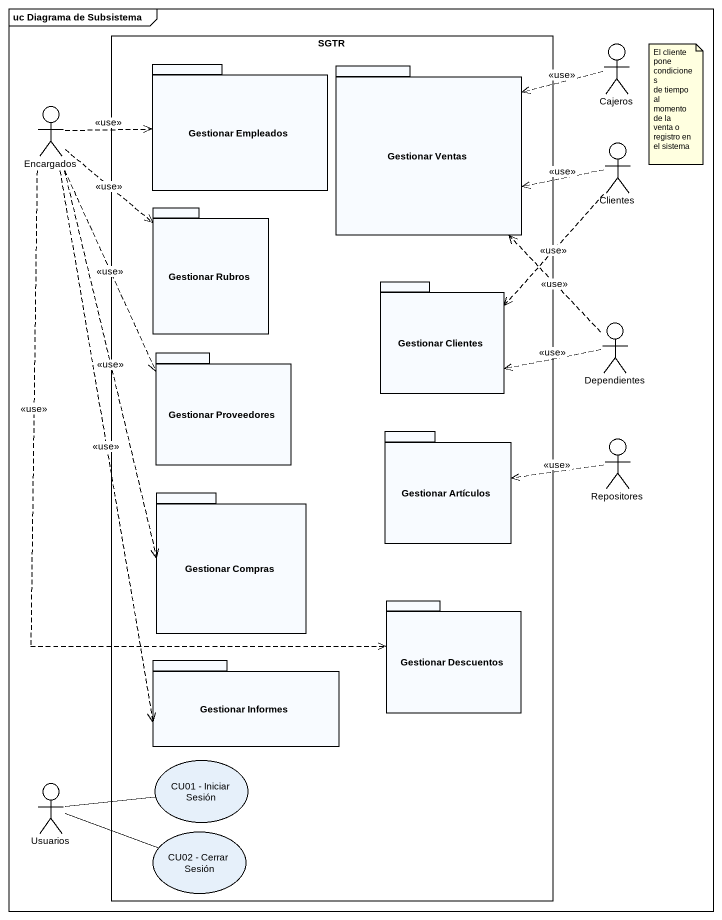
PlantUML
@startuml
mainframe uc Diagrama de Subsistema
rectangle SGTR {
  package "Gestionar Empleados" as Gestionar_Empleados {
  }
  package "Gestionar Ventas" as Gestionar_Ventas {
  }
  package "Gestionar Rubros" as Gestionar_Rubros {
  }
  package "Gestionar Clientes" as Gestionar_Clientes {
  }
  package "Gestionar Proveedores" as Gestionar_Proveedores {
  }
  package "Gestionar Artículos" as Gestionar_Artículos {
  }
  package "Gestionar Compras" as Gestionar_Compras {
  }
  package "Gestionar Descuentos" as Gestionar_Descuentos {
  }
  package "Gestionar Informes" as Gestionar_Informes {
  }
  usecase "CU01 - Iniciar Sesión" as CU01_Iniciar_Sesión
  usecase "CU02 - Cerrar Sesión" as CU02_Cerrar_Sesión
}
actor Cajeros
actor Encargados
actor Clientes
actor Dependientes
actor Repositores
actor Usuarios
Cajeros .left.> Gestionar_Ventas : <<use>>
Encargados .right.> Gestionar_Empleados : <<use>>
Encargados ..> Gestionar_Rubros : <<use>>
Encargados ..> Gestionar_Proveedores : <<use>>
Encargados ..> Gestionar_Compras : <<use>>
Encargados ..> Gestionar_Descuentos : <<use>>
Encargados ..> Gestionar_Informes : <<use>>
Clientes .left.> Gestionar_Ventas : <<use>>
Clientes ..> Gestionar_Clientes : <<use>>
Dependientes .up.> Gestionar_Ventas : <<use>>
Dependientes .left.> Gestionar_Clientes : <<use>>
Repositores .left.> Gestionar_Artículos : <<use>>
Usuarios -right- CU01_Iniciar_Sesión
Usuarios -right- CU02_Cerrar_Sesión
note as N1
  El cliente pone condiciones
  de tiempo al momento de la
  venta o registro en el sistema
end note
@enduml
